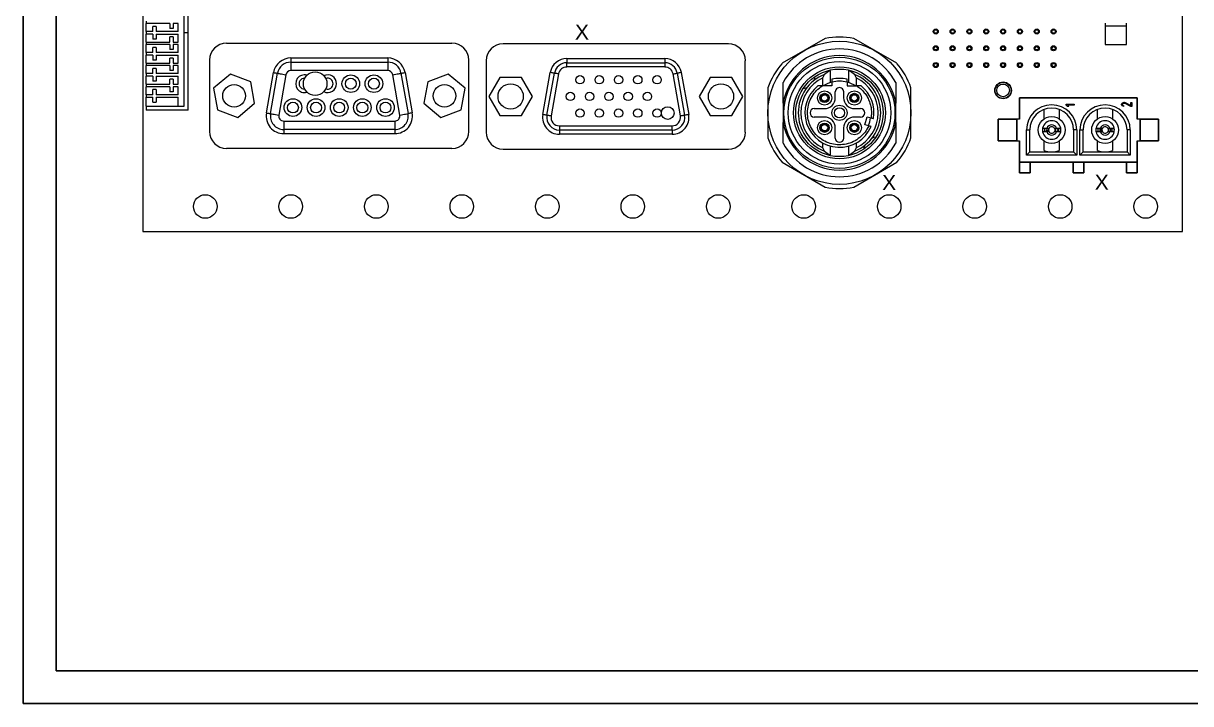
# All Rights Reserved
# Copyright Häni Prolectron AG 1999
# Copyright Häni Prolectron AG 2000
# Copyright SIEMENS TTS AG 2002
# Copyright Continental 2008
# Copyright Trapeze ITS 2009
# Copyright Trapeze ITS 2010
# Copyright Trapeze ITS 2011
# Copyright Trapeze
# Model space of a CAD drawing. Extents: x -194 to 239, y -574 to -265.
# Drawn here: x -194.3 to 20, y -573.6 to -448.8 of the extents above; entities that cross this region are included whole.
import ezdxf

# ---------------------------------------------------------------- set-up
doc = ezdxf.new("R2010")
doc.units = 0
doc.header["$LTSCALE"] = 0.5
doc.layers.get('0').update_dxf_attribs({"linetype": 'CONTINUOUS'})
doc.styles.get("Standard").update_dxf_attribs({"font": 'arial.ttf', "height": 3})

msp = doc.modelspace()

# ---------------------------------------------------------------- linework, layer by layer
for p, q in [((-194.26, -264.62), (-194.26, -573.62)), ((-188.26, -270.62), (-188.26, -567.62)), ((233.39, -567.62), (-188.26, -567.62)), ((239.39, -573.62), (-194.26, -573.62))]:
    msp.add_line(p, q)
at = {"color": 7, "linetype": 'Continuous', "lineweight": 5}
for p, q in [((-172.35, -288.61), (-172.35, -486.93)), ((18.54, -486.93), (18.54, -288.61)), ((-164.75, -450.49), (-164.75, -435.05)), ((-163.98, -450.49), (-163.98, -435.05)), ((-171.7, -448.33), (-171.7, -448.79)), ((-171.7, -450.26), (-171.7, -448.79)), ((-167.38, -448.79), (-171.7, -448.79)), ((-170.46, -450.26), (-170.46, -449.33)), ((-169.85, -449.33), (-170.46, -449.33)), ((-169.85, -449.33), (-169.85, -450.26)), ((-167.38, -448.79), (-167.38, -449.72)), ((-166.76, -449.72), (-167.38, -449.72)), ((-165.83, -448.79), (-166.76, -448.79)), ((-166.76, -448.79), (-166.76, -449.72)), ((-165.83, -450.26), (-165.83, -448.79)), ((4.31, -448.72), (4.31, -449.24)), ((4.31, -449.24), (4.31, -452.64)), ((4.31, -449.24), (8.23, -449.24)), ((8.23, -449.24), (8.23, -448.72)), ((8.23, -452.64), (8.23, -449.24)), ((-171.7, -450.26), (-171.7, -450.72)), ((-170.46, -450.26), (-171.7, -450.26)), ((-171.7, -452.19), (-171.7, -450.72)), ((-170.46, -450.72), (-171.7, -450.72)), ((-170.46, -450.72), (-170.46, -451.65)), ((-169.85, -451.65), (-170.46, -451.65)), ((-165.83, -450.26), (-169.85, -450.26)), ((-169.85, -450.72), (-165.83, -450.72)), ((-169.85, -450.72), (-169.85, -451.65)), ((-167.38, -452.19), (-167.38, -451.26)), ((-166.76, -451.26), (-167.38, -451.26)), ((-166.76, -451.26), (-166.76, -452.19)), ((-165.83, -452.19), (-165.83, -450.72)), ((-164.75, -463.93), (-164.75, -450.49)), ((-163.98, -450.49), (-164.75, -450.49)), ((-163.98, -464.7), (-163.98, -450.49)), ((-171.7, -452.19), (-171.7, -452.66)), ((-171.7, -452.19), (-167.38, -452.19)), ((-171.7, -454.12), (-171.7, -452.66)), ((-167.38, -452.66), (-171.7, -452.66)), ((-171.7, -454.12), (-171.7, -454.59)), ((-170.46, -454.12), (-171.7, -454.12)), ((-170.46, -454.12), (-170.46, -453.2)), ((-169.85, -453.2), (-170.46, -453.2)), ((-169.85, -453.2), (-169.85, -454.12)), ((-165.83, -454.12), (-169.85, -454.12)), ((-167.38, -452.66), (-167.38, -453.58)), ((-166.76, -453.58), (-167.38, -453.58)), ((-166.76, -452.19), (-165.83, -452.19)), ((-165.83, -452.66), (-166.76, -452.66)), ((-166.76, -452.66), (-166.76, -453.58)), ((-165.83, -454.12), (-165.83, -452.66)), ((-156.97, -452.4), (-115.58, -452.4)), ((-64.81, -452.52), (-106.21, -452.52)), ((4.31, -452.64), (8.23, -452.64)), ((-171.7, -456.05), (-171.7, -454.59)), ((-170.46, -454.59), (-171.7, -454.59)), ((-171.7, -456.05), (-171.7, -456.52)), ((-171.7, -456.05), (-167.38, -456.05)), ((-170.46, -454.59), (-170.46, -455.51)), ((-169.85, -455.51), (-170.46, -455.51)), ((-169.85, -454.59), (-165.83, -454.59)), ((-169.85, -454.59), (-169.85, -455.51)), ((-167.38, -456.05), (-167.38, -455.13)), ((-166.76, -455.13), (-167.38, -455.13)), ((-166.76, -455.13), (-166.76, -456.05)), ((-166.76, -456.05), (-165.83, -456.05)), ((-165.83, -456.05), (-165.83, -454.59)), ((-160.06, -455.49), (-160.06, -468.62)), ((-145.15, -455.11), (-145.15, -455.88)), ((-145.15, -455.11), (-127.37, -455.11)), ((-145.15, -455.88), (-145.15, -457.42)), ((-145.15, -455.88), (-127.37, -455.88)), ((-127.37, -455.11), (-127.37, -455.88)), ((-127.37, -455.88), (-127.37, -457.42)), ((-112.49, -468.62), (-112.49, -455.49)), ((-109.3, -455.61), (-109.3, -468.73)), ((-94.49, -455.22), (-94.49, -455.99)), ((-94.49, -455.22), (-76.52, -455.22)), ((-94.49, -456.76), (-94.49, -455.99)), ((-94.49, -455.99), (-76.52, -455.99)), ((-76.52, -455.22), (-76.52, -455.99)), ((-76.52, -455.99), (-76.52, -456.76)), ((-61.73, -468.73), (-61.73, -455.61)), ((-171.7, -457.98), (-171.7, -456.52)), ((-167.38, -456.52), (-171.7, -456.52)), ((-171.7, -457.98), (-171.7, -458.45)), ((-170.46, -457.98), (-171.7, -457.98)), ((-171.7, -459.91), (-171.7, -458.45)), ((-170.46, -458.45), (-171.7, -458.45)), ((-169.85, -457.06), (-170.46, -457.06)), ((-170.46, -457.98), (-170.46, -457.06)), ((-170.46, -458.45), (-170.46, -459.37)), ((-169.85, -457.06), (-169.85, -457.98)), ((-165.83, -457.98), (-169.85, -457.98)), ((-169.85, -458.45), (-165.83, -458.45)), ((-169.85, -458.45), (-169.85, -459.37)), ((-167.38, -456.52), (-167.38, -457.44)), ((-166.76, -457.44), (-167.38, -457.44)), ((-165.83, -456.52), (-166.76, -456.52)), ((-166.76, -456.52), (-166.76, -457.44)), ((-165.83, -457.98), (-165.83, -456.52)), ((-165.83, -459.91), (-165.83, -458.45)), ((-156.26, -458.1), (-159.34, -460.68)), ((-152.49, -459.48), (-156.26, -458.1)), ((-149.65, -465.2), (-148.34, -457.79)), ((-148.89, -465.33), (-147.58, -457.92)), ((-146.06, -458.19), (-147.37, -465.6)), ((-127.37, -457.42), (-145.15, -457.42)), ((-125.15, -465.6), (-126.46, -458.19)), ((-124.94, -457.92), (-123.63, -465.33)), ((-124.18, -457.79), (-122.87, -465.2)), ((-116.26, -458.1), (-120.03, -459.48)), ((-113.18, -460.68), (-116.26, -458.1)), ((-98.9, -465.49), (-97.54, -457.77)), ((-98.14, -465.63), (-96.78, -457.91)), ((-96.01, -458.04), (-97.38, -465.76)), ((-76.52, -456.76), (-94.49, -456.76)), ((-73.64, -465.76), (-75, -458.04)), ((-74.24, -457.91), (-72.88, -465.63)), ((-73.48, -457.77), (-72.12, -465.49)), ((-47.49, -458.75), (-47.22, -458.13)), ((-46.17, -457.46), (-46.15, -457.49)), ((-46.15, -457.49), (-46.15, -459.64)), ((-42.75, -457.49), (-42.73, -457.46)), ((-42.75, -459.64), (-42.75, -457.49)), ((-41.68, -458.13), (-41.41, -458.75)), ((-171.7, -459.91), (-171.7, -460.38)), ((-171.7, -459.91), (-167.38, -459.91)), ((-171.7, -461.85), (-171.7, -460.38)), ((-167.38, -460.38), (-171.7, -460.38)), ((-169.85, -459.37), (-170.46, -459.37)), ((-167.38, -459.91), (-167.38, -458.99)), ((-166.76, -458.99), (-167.38, -458.99)), ((-167.38, -460.38), (-167.38, -461.3)), ((-166.76, -458.99), (-166.76, -459.91)), ((-166.76, -459.91), (-165.83, -459.91)), ((-165.83, -460.38), (-166.76, -460.38)), ((-166.76, -460.38), (-166.76, -461.3)), ((-165.83, -461.85), (-165.83, -460.38)), ((-151.8, -463.43), (-152.49, -459.48)), ((-120.03, -459.48), (-120.72, -463.43)), ((-106.82, -458.69), (-108.83, -462.17)), ((-102.81, -458.69), (-106.82, -458.69)), ((-100.8, -462.17), (-102.81, -458.69)), ((-68.21, -458.69), (-70.21, -462.17)), ((-64.19, -458.69), (-68.21, -458.69)), ((-62.19, -462.17), (-64.19, -458.69)), ((-45.84, -460.24), (-47.61, -460.24)), ((-47.49, -460.24), (-47.49, -458.75)), ((-45.84, -459.48), (-45.84, -460.24)), ((-43.06, -459.48), (-43.06, -460.24)), ((-43.06, -460.24), (-41.28, -460.24)), ((-41.41, -458.75), (-41.41, -460.24)), ((-171.7, -461.85), (-171.7, -462.31)), ((-170.46, -461.85), (-171.7, -461.85)), ((-171.7, -463.93), (-171.7, -462.31)), ((-171.7, -462.31), (-170.46, -462.31)), ((-169.85, -460.92), (-170.46, -460.92)), ((-170.46, -461.85), (-170.46, -460.92)), ((-170.46, -463.24), (-170.46, -462.31)), ((-169.85, -460.92), (-169.85, -461.85)), ((-165.83, -461.85), (-169.85, -461.85)), ((-169.85, -462.31), (-165.83, -462.31)), ((-169.85, -462.31), (-169.85, -463.24)), ((-166.76, -461.3), (-167.38, -461.3)), ((-165.83, -463.93), (-165.83, -462.31)), ((-159.34, -460.68), (-158.64, -464.64)), ((-113.88, -464.64), (-113.18, -460.68)), ((-108.83, -462.17), (-106.82, -465.64)), ((-102.81, -465.64), (-100.8, -462.17)), ((-70.21, -462.17), (-68.21, -465.64)), ((-64.19, -465.64), (-62.19, -462.17)), ((-45.22, -462.4), (-45.22, -461.32)), ((-43.68, -461.32), (-43.68, -462.4)), ((-171.7, -463.93), (-164.75, -463.93)), ((-171.7, -463.93), (-171.7, -464.7)), ((-163.98, -464.7), (-171.7, -464.7)), ((-170.46, -463.24), (-169.85, -463.24)), ((-158.64, -464.64), (-154.87, -466.01)), ((-154.87, -466.01), (-151.8, -463.43)), ((-120.72, -463.43), (-117.65, -466.01)), ((-117.65, -466.01), (-113.88, -464.64)), ((-49.08, -464.41), (-47.23, -464.41)), ((-41.67, -464.41), (-40.59, -464.41)), ((-6.88, -466.3), (-6.88, -464.55)), ((-4.13, -464.55), (-4.13, -466.3)), ((-2.83, -463.79), (-2.83, -463.57)), ((-2.83, -463.57), (-1.38, -463.57)), ((-2.61, -464.02), (-2.83, -463.79)), ((-2.37, -464.02), (-2.61, -464.02)), ((-2.58, -463.79), (-2.37, -464.02)), ((-1.38, -463.79), (-2.58, -463.79)), ((-1.38, -463.57), (-1.38, -463.79)), ((2.93, -466.3), (2.93, -464.55)), ((5.68, -464.55), (5.68, -466.3)), ((7.31, -463.59), (7.35, -463.46)), ((7.31, -463.59), (7.31, -463.67)), ((7.35, -463.81), (7.31, -463.67)), ((7.35, -463.46), (7.43, -463.38)), ((7.43, -463.9), (7.35, -463.81)), ((7.43, -463.38), (7.6, -463.3)), ((7.6, -463.98), (7.43, -463.9)), ((7.55, -463.5), (7.51, -463.61)), ((7.51, -463.69), (7.51, -463.61)), ((7.51, -463.69), (7.55, -463.79)), ((7.55, -463.5), (7.64, -463.44)), ((7.64, -463.85), (7.55, -463.79)), ((7.6, -463.3), (7.76, -463.28)), ((7.76, -464), (7.6, -463.98)), ((7.76, -463.4), (7.64, -463.44)), ((7.64, -463.85), (7.76, -463.9)), ((7.84, -463.28), (7.76, -463.28)), ((7.76, -463.4), (7.84, -463.4)), ((7.76, -464), (7.76, -463.9)), ((7.84, -463.28), (8, -463.3)), ((8, -463.44), (7.84, -463.4)), ((8, -463.3), (8.12, -463.34)), ((9.01, -464.02), (8, -463.44)), ((8.12, -463.34), (9.01, -463.85)), ((9.01, -463.85), (9.01, -463.28)), ((9.01, -463.28), (9.21, -463.28)), ((9.21, -464.02), (9.01, -464.02)), ((9.21, -463.28), (9.21, -464.02)), ((-146.45, -466.69), (-146.45, -468.23)), ((-146.45, -466.69), (-126.07, -466.69)), ((-126.07, -466.69), (-126.07, -468.23)), ((-106.82, -465.64), (-102.81, -465.64)), ((-68.21, -465.64), (-64.19, -465.64)), ((-47.23, -465.95), (-49.08, -465.95)), ((-40.59, -465.95), (-41.67, -465.95)), ((-39.78, -467.37), (-39.34, -465.89)), ((-39.34, -465.89), (-38.65, -466.09)), ((-11.39, -466.37), (-11.91, -466.37)), ((10.72, -466.37), (10.19, -466.37)), ((-146.45, -468.23), (-146.45, -469.01)), ((-126.07, -468.23), (-146.45, -468.23)), ((-126.07, -469.01), (-146.45, -469.01)), ((-126.07, -468.23), (-126.07, -469.01)), ((-95.86, -467.58), (-95.86, -468.35)), ((-95.86, -467.58), (-75.16, -467.58)), ((-95.86, -468.35), (-95.86, -469.12)), ((-75.16, -468.35), (-95.86, -468.35)), ((-75.16, -469.12), (-95.86, -469.12)), ((-75.16, -468.35), (-75.16, -467.58)), ((-75.16, -468.35), (-75.16, -469.12)), ((-45.22, -469.81), (-45.22, -467.96)), ((-43.68, -467.96), (-43.68, -469.81)), ((-39.09, -467.57), (-39.78, -467.37)), ((-10.11, -468.33), (-9.52, -468.33)), ((-10.11, -472.94), (-10.11, -468.33)), ((-9.52, -472.35), (-9.52, -468.33)), ((-7.17, -467.99), (-6.4, -467.99)), ((-6.4, -467.99), (-5.98, -467.99)), ((-5.98, -468.67), (-6.4, -468.67)), ((-5.03, -467.99), (-4.61, -467.99)), ((-4.61, -468.67), (-5.03, -468.67)), ((-4.91, -468.29), (-4.77, -468.29)), ((-4.77, -468.37), (-4.91, -468.37)), ((-3.84, -468.67), (-4.61, -468.67)), ((-3.8, -468.33), (-3.84, -467.99)), ((-0.89, -468.33), (-1.48, -468.33)), ((-1.48, -468.33), (-1.48, -472.35)), ((-0.89, -468.33), (-0.89, -472.94)), ((-0.3, -468.33), (0.29, -468.33)), ((-0.3, -472.94), (-0.3, -468.33)), ((0.29, -472.35), (0.29, -468.33)), ((2.64, -467.99), (3.41, -467.99)), ((3.41, -467.99), (3.83, -467.99)), ((3.83, -468.67), (3.41, -468.67)), ((4.78, -467.99), (5.2, -467.99)), ((5.2, -468.67), (4.78, -468.67)), ((4.89, -468.3), (5.04, -468.3)), ((5.04, -468.37), (4.89, -468.37)), ((5.97, -468.67), (5.2, -468.67)), ((6.01, -468.33), (5.97, -467.99)), ((8.92, -468.33), (8.33, -468.33)), ((8.33, -468.33), (8.33, -472.35)), ((8.92, -468.33), (8.92, -472.94)), ((-47.49, -471.6), (-47.49, -470.73)), ((-46.15, -471.28), (-46.15, -472.87)), ((-42.75, -472.87), (-42.75, -471.28)), ((-41.41, -470.73), (-41.41, -471.6)), ((-11.91, -470.3), (-11.39, -470.3)), ((-6.88, -472.11), (-6.88, -470.37)), ((-4.13, -470.37), (-4.13, -472.11)), ((2.93, -472.11), (2.93, -470.37)), ((5.68, -470.37), (5.68, -472.11)), ((10.19, -470.3), (10.72, -470.3)), ((-115.58, -471.71), (-156.97, -471.71)), ((-106.21, -471.82), (-64.81, -471.82)), ((-47.22, -472.22), (-47.49, -471.6)), ((-46.15, -472.87), (-46.17, -472.9)), ((-42.73, -472.9), (-42.75, -472.87)), ((-41.41, -471.6), (-41.68, -472.22)), ((-10.11, -472.94), (-9.52, -472.35)), ((-0.89, -472.94), (-10.11, -472.94)), ((-9.52, -472.35), (-1.48, -472.35)), ((-1.48, -472.35), (-0.89, -472.94)), ((-0.3, -472.94), (0.29, -472.35)), ((8.92, -472.94), (-0.3, -472.94)), ((0.29, -472.35), (8.33, -472.35)), ((8.33, -472.35), (8.92, -472.94)), ((-172.35, -486.93), (18.54, -486.93))]:
    msp.add_line(p, q, dxfattribs=at)
at = {"color": 1, "linetype": 'Continuous', "lineweight": 5}
for p, q in [((-47.06, -451.52), (-54.97, -456.09)), ((-33.93, -456.09), (-41.84, -451.52)), ((-57.58, -460.61), (-57.58, -469.75)), ((-31.32, -469.75), (-31.32, -460.61)), ((-54.97, -474.26), (-47.06, -478.83)), ((-41.84, -478.83), (-33.93, -474.26))]:
    msp.add_line(p, q, dxfattribs=at)
at = {"color": 1, "linetype": 'Continuous', "lineweight": 30}
for p, q in [((-11.39, -466.37), (-11.39, -462.45)), ((10.19, -462.45), (-11.39, -462.45)), ((10.19, -466.37), (10.19, -462.45)), ((-11.91, -466.37), (-15.31, -466.37)), ((-15.31, -466.37), (-15.31, -470.3)), ((-11.91, -466.37), (-11.91, -470.3)), ((14.11, -466.37), (10.72, -466.37)), ((10.72, -470.3), (10.72, -466.37)), ((14.11, -470.3), (14.11, -466.37)), ((-15.31, -470.3), (-11.91, -470.3)), ((-11.39, -474.22), (-11.39, -470.3)), ((10.19, -474.22), (10.19, -470.3)), ((10.72, -470.3), (14.11, -470.3)), ((-11.39, -476.18), (-11.39, -474.22)), ((-11.39, -474.22), (10.19, -474.22)), ((-9.42, -474.22), (-9.42, -476.18)), ((-1.58, -476.18), (-1.58, -474.22)), ((0.38, -474.22), (0.38, -476.18)), ((8.23, -476.18), (8.23, -474.22)), ((10.19, -474.22), (10.19, -476.18)), ((-9.42, -476.18), (-11.39, -476.18)), ((0.38, -476.18), (-1.58, -476.18)), ((10.19, -476.18), (8.23, -476.18))]:
    msp.add_line(p, q, dxfattribs=at)
at = {"color": 7, "linetype": 'Continuous', "lineweight": 5, "flags": 128}
for points in [[(-148.34, -457.79), (-148.19, -457.81), (-148.05, -457.84), (-147.92, -457.86), (-147.8, -457.88), (-147.71, -457.9), (-147.64, -457.91), (-147.59, -457.92), (-147.58, -457.92)], [(-147.58, -457.92), (-147.55, -457.93), (-147.46, -457.94), (-147.32, -457.97), (-147.13, -458), (-146.9, -458.04), (-146.64, -458.09), (-146.36, -458.14), (-146.06, -458.19)], [(-126.46, -458.19), (-126.16, -458.14), (-125.88, -458.09), (-125.62, -458.04), (-125.38, -458), (-125.2, -457.97), (-125.05, -457.94), (-124.97, -457.93), (-124.94, -457.92)], [(-124.94, -457.92), (-124.92, -457.92), (-124.88, -457.91), (-124.81, -457.9), (-124.72, -457.88), (-124.6, -457.86), (-124.47, -457.84), (-124.33, -457.81), (-124.18, -457.79)], [(-96.78, -457.91), (-96.79, -457.9), (-96.83, -457.9), (-96.9, -457.88), (-97, -457.87), (-97.11, -457.85), (-97.24, -457.82), (-97.39, -457.8), (-97.54, -457.77)], [(-96.01, -458.04), (-96.16, -458.01), (-96.31, -457.99), (-96.44, -457.97), (-96.55, -457.95), (-96.65, -457.93), (-96.72, -457.92), (-96.76, -457.91), (-96.78, -457.91)], [(-73.48, -457.77), (-73.63, -457.8), (-73.77, -457.82), (-73.9, -457.85), (-74.02, -457.87), (-74.11, -457.88), (-74.18, -457.9), (-74.22, -457.9), (-74.24, -457.91)], [(-49.07, -459.19), (-48.98, -458.85), (-48.93, -458.51)], [(-51.11, -460.69), (-50.89, -460.67), (-50.44, -460.55)], [(-149.65, -465.2), (-149.5, -465.23), (-149.36, -465.25), (-149.23, -465.27), (-149.11, -465.3), (-149.02, -465.31), (-148.95, -465.32), (-148.9, -465.33), (-148.89, -465.33)], [(-148.89, -465.33), (-148.86, -465.34), (-148.77, -465.35), (-148.63, -465.38), (-148.44, -465.41), (-148.21, -465.45), (-147.95, -465.5), (-147.66, -465.55), (-147.37, -465.6)], [(-125.15, -465.6), (-124.86, -465.55), (-124.57, -465.5), (-124.31, -465.45), (-124.08, -465.41), (-123.89, -465.38), (-123.75, -465.35), (-123.66, -465.34), (-123.63, -465.33)], [(-98.14, -465.63), (-98.15, -465.63), (-98.19, -465.62), (-98.27, -465.61), (-98.36, -465.59), (-98.48, -465.57), (-98.61, -465.55), (-98.75, -465.52), (-98.9, -465.49)], [(-97.38, -465.76), (-97.52, -465.74), (-97.67, -465.71), (-97.8, -465.69), (-97.91, -465.67), (-98.01, -465.65), (-98.08, -465.64), (-98.12, -465.63), (-98.14, -465.63)], [(-72.88, -465.63), (-72.89, -465.63), (-72.93, -465.64), (-73.01, -465.65), (-73.1, -465.67), (-73.21, -465.69), (-73.35, -465.71), (-73.49, -465.74), (-73.64, -465.76)], [(-72.12, -465.49), (-72.26, -465.52), (-72.41, -465.55), (-72.54, -465.57), (-72.65, -465.59), (-72.75, -465.61), (-72.82, -465.62), (-72.86, -465.63), (-72.88, -465.63)], [(-7.17, -467.99), (-7.2, -468.33), (-7.17, -468.67)], [(-5.02, -467.99), (-4.98, -468.06), (-4.91, -468.29)], [(-4.91, -468.37), (-4.98, -468.6), (-5.02, -468.67)], [(-4.77, -468.33), (-4.82, -468.07), (-4.85, -467.99)], [(-4.85, -468.68), (-4.82, -468.6), (-4.77, -468.33)], [(-4.58, -467.99), (-4.57, -468.03), (-4.52, -468.33)], [(-4.52, -468.33), (-4.57, -468.64), (-4.58, -468.68)], [(2.64, -467.99), (2.61, -468.33), (2.64, -468.67)], [(4.79, -467.99), (4.83, -468.06), (4.89, -468.3)], [(4.89, -468.37), (4.83, -468.6), (4.79, -468.67)], [(5.04, -468.33), (4.99, -468.07), (4.96, -467.99)], [(4.96, -468.68), (4.99, -468.6), (5.04, -468.33)], [(5.23, -467.99), (5.24, -468.03), (5.29, -468.33)], [(5.29, -468.33), (5.24, -468.64), (5.23, -468.68)], [(-37.78, -469.66), (-38.23, -469.73), (-38.46, -469.8)]]:
    msp.add_lwpolyline(points, dxfattribs=at)
at = {"color": 7, "linetype": 'Continuous', "lineweight": 5}
for centre, radius in [((-26.78, -450.25), 0.463), ((-26.78, -450.25), 0.309), ((-23.69, -450.25), 0.463), ((-23.69, -450.25), 0.309), ((-20.6, -450.25), 0.463), ((-20.6, -450.25), 0.309), ((-17.51, -450.25), 0.463), ((-17.51, -450.25), 0.309), ((-14.42, -450.25), 0.463), ((-14.42, -450.25), 0.309), ((-11.33, -450.25), 0.463), ((-11.33, -450.25), 0.309), ((-8.24, -450.25), 0.463), ((-8.24, -450.25), 0.309), ((-5.15, -450.25), 0.463), ((-5.15, -450.25), 0.309), ((-26.78, -453.33), 0.463), ((-26.78, -453.33), 0.309), ((-23.69, -453.33), 0.463), ((-23.69, -453.33), 0.309), ((-20.6, -453.33), 0.463), ((-20.6, -453.33), 0.309), ((-17.51, -453.33), 0.463), ((-17.51, -453.33), 0.309), ((-14.42, -453.33), 0.463), ((-14.42, -453.33), 0.309), ((-11.33, -453.33), 0.463), ((-11.33, -453.33), 0.309), ((-8.24, -453.33), 0.463), ((-8.24, -453.33), 0.309), ((-5.15, -453.33), 0.463), ((-5.15, -453.33), 0.309), ((-44.45, -465.18), 9.42), ((-26.78, -456.42), 0.463), ((-26.78, -456.42), 0.309), ((-23.69, -456.42), 0.463), ((-23.69, -456.42), 0.309), ((-20.6, -456.42), 0.463), ((-20.6, -456.42), 0.309), ((-17.51, -456.42), 0.463), ((-17.51, -456.42), 0.309), ((-14.42, -456.42), 0.463), ((-14.42, -456.42), 0.309), ((-11.33, -456.42), 0.463), ((-11.33, -456.42), 0.309), ((-8.24, -456.42), 0.463), ((-8.24, -456.42), 0.309), ((-5.15, -456.42), 0.463), ((-5.15, -456.42), 0.309), ((-140.69, -459.82), 2.16), ((-134.15, -459.83), 1.62), ((-129.91, -459.83), 1.62), ((-92.08, -459.11), 0.772), ((-88.54, -459.11), 0.772), ((-85, -459.11), 0.772), ((-81.47, -459.11), 0.772), ((-77.93, -459.11), 0.772), ((-44.45, -465.18), 8.03), ((-155.57, -462.06), 2.09), ((-134.15, -459.83), 1), ((-129.91, -459.83), 1), ((-116.95, -462.06), 2.09), ((-104.81, -462.17), 2.32), ((-104.81, -462.17), 2.32), ((-66.2, -462.17), 2.32), ((-66.2, -462.17), 2.32), ((-14.42, -461.06), 1.54), ((-14.42, -461.06), 1.47), ((-14.42, -461.06), 1.16), ((-144.77, -464.21), 1.62), ((-140.53, -464.21), 1.62), ((-136.28, -464.21), 1.62), ((-132.03, -464.21), 1.62), ((-127.78, -464.21), 1.62), ((-93.85, -462.17), 0.772), ((-90.31, -462.17), 0.772), ((-86.77, -462.17), 0.772), ((-83.24, -462.17), 0.772), ((-79.7, -462.17), 0.772), ((-47.18, -462.45), 1.31), ((-47.18, -462.45), 0.85), ((-47.18, -462.45), 0.772), ((-47.18, -462.45), 0.594), ((-41.72, -462.45), 1.31), ((-41.72, -462.45), 0.85), ((-41.72, -462.45), 0.772), ((-41.72, -462.45), 0.594), ((-144.77, -464.21), 1), ((-140.53, -464.21), 1), ((-136.28, -464.21), 1), ((-132.03, -464.21), 1), ((-127.78, -464.21), 1), ((-92.08, -465.23), 0.772), ((-88.54, -465.23), 0.772), ((-85, -465.23), 0.772), ((-81.47, -465.23), 0.772), ((-77.93, -465.23), 0.772), ((-75.97, -465.23), 1.16), ((-47.18, -467.91), 1.31), ((-47.18, -467.91), 0.85), ((-41.72, -467.91), 1.31), ((-41.72, -467.91), 0.85), ((-5.5, -468.33), 2.46), ((4.31, -468.33), 2.46), ((-47.18, -467.91), 0.772), ((-47.18, -467.91), 0.594), ((-41.72, -467.91), 0.772), ((-41.72, -467.91), 0.594), ((-160.86, -482.37), 2.16), ((-145.17, -482.37), 2.16), ((-129.47, -482.37), 2.16), ((-113.78, -482.37), 2.16), ((-98.09, -482.37), 2.16), ((-82.39, -482.37), 2.16), ((-66.7, -482.37), 2.16), ((-51.01, -482.37), 2.16), ((-35.32, -482.37), 2.16), ((-19.62, -482.37), 2.16), ((-3.93, -482.37), 2.16), ((11.76, -482.37), 2.16)]:
    msp.add_circle(centre, radius, dxfattribs=at)
at = {"color": 1, "linetype": 'Continuous', "lineweight": 5}
for radius in [13.13, 10.19, 8.43, 1.39, 0.927]:
    msp.add_circle((-44.45, -465.18), radius, dxfattribs=at)
for start, end in [(79.1882, 100.8119), (139.1882, 160.8119), (19.1882, 40.8119), (199.1882, 220.8119), (319.1882, 340.8119), (259.1882, 280.8119)]:
    msp.add_arc((-44.45, -465.18), 13.9, start, end, dxfattribs=at)
at = {"color": 7, "linetype": 'Continuous', "lineweight": 5}
for centre, radius, start, end in [((-156.97, -455.49), 3.09, 90, 180), ((-115.58, -455.49), 3.09, 0, 90), ((-106.21, -455.61), 3.09, 90, 180), ((-64.81, -455.61), 3.09, 0, 90), ((-44.45, -465.18), 11.74, 28.1667, 151.8335), ((-145.15, -458.35), 3.24, 90, 170), ((-145.15, -458.35), 2.47, 90, 170), ((-127.37, -458.35), 3.24, 10, 90), ((-127.37, -458.35), 2.47, 10, 90), ((-94.49, -458.31), 3.09, 90, 170), ((-94.49, -458.31), 2.32, 90, 170), ((-76.52, -458.31), 3.09, 10, 90), ((-76.52, -458.31), 2.32, 10, 90), ((-44.45, -465.18), 10.5, 9.8383, 170.1619), ((-145.15, -458.35), 0.927, 90, 170), ((-142.65, -459.83), 1.62, 73.9122, 286.522), ((-138.4, -459.83), 1.62, 0, 115.3537), ((-127.37, -458.35), 0.927, 10, 90), ((-94.49, -458.31), 1.54, 90, 170), ((-76.52, -458.31), 1.54, 10, 90), ((-97.75, -326.83), 133.17, 279.8363, 280.1686), ((-44.45, -465.18), 7.57, 111.4619, 248.5382), ((-44.45, -465.18), 7.57, 291.4619, 68.5382), ((-142.65, -459.83), 1, 87.8928, 272.5415), ((-138.4, -459.83), 1.62, 244.2755, 0), ((-138.4, -459.83), 1, 249.7056, 0), ((-138.4, -459.83), 1, 0, 109.9236), ((-44.45, -465.18), 7.1, 115.3026, 244.6976), ((-44.45, -465.18), 6.33, 128.6948, 336.4954), ((-44.45, -465.18), 5.79, 103.8866, 121.424), ((-44.45, -465.18), 6.33, 77.3197, 102.6805), ((-44.45, -461.32), 0.772, 0.0001, 180.0001), ((-44.45, -465.18), 5.79, 58.5762, 76.1135), ((-44.45, -465.18), 7.1, 295.3026, 64.6976), ((-44.45, -465.18), 6.33, 350.5048, 51.3053), ((-47.23, -462.4), 2.01, 270.0001, 0.0001), ((-41.67, -462.4), 2.01, 180.0001, 270.0001), ((-49.08, -465.18), 0.772, 90.0001, 270.0001), ((-40.59, -465.18), 0.772, 270.0001, 90.0001), ((-5.5, -468.33), 4.61, 0, 180), ((-5.5, -468.33), 4.02, 0, 180), ((4.31, -468.33), 4.61, 0, 180), ((4.31, -468.33), 4.02, 0, 180), ((-146.45, -465.76), 3.24, 170, 270), ((-146.45, -465.76), 2.47, 170, 270), ((-146.45, -465.76), 0.927, 170, 270), ((-126.07, -465.76), 3.24, 270, 10), ((-126.07, -465.76), 2.47, 270, 10), ((-126.07, -465.76), 0.927, 270, 10), ((-30.7, -990.46), 533.29, 99.953, 100.036), ((-95.86, -466.03), 3.09, 170, 270), ((-95.86, -466.03), 2.32, 170, 270), ((-95.86, -466.03), 1.54, 170, 270), ((-75.16, -466.03), 3.09, 270, 10), ((-75.16, -466.03), 2.32, 270, 10), ((-75.16, -466.03), 1.54, 270, 10), ((-44.45, -465.18), 10.5, 189.8383, 350.1619), ((-47.23, -467.96), 2.01, 0.0001, 90.0001), ((-41.67, -467.96), 2.01, 90.0001, 180.0001), ((-44.45, -465.18), 5.79, 335.8378, 351.1623), ((-5.5, -468.33), 1.7, 11.537, 168.463), ((4.31, -468.33), 1.7, 11.537, 168.463), ((-156.97, -468.62), 3.09, 180, 270), ((-115.58, -468.62), 3.09, 270, 0), ((-106.21, -468.73), 3.09, 180, 270), ((-64.81, -468.73), 3.09, 270, 0), ((-5.5, -468.33), 1.7, 191.537, 348.463), ((-5.5, -468.33), 0.982, 159.163, 200.3466), ((-5.5, -468.33), 0.958, 20.7836, 159.2164), ((-5.5, -468.33), 0.958, 200.7836, 339.2164), ((-5.5, -468.33), 0.735, 151.8601, 207.6558), ((-5.5, -468.33), 0.588, 144.6515, 215.4372), ((-5.5, -468.33), 0.584, 35.6149, 144.3851), ((-5.5, -468.33), 0.584, 215.6149, 324.3851), ((4.31, -468.33), 1.7, 191.537, 348.463), ((4.31, -468.33), 0.982, 159.4733, 200.3466), ((4.31, -468.33), 0.958, 20.7836, 159.2164), ((4.31, -468.33), 0.958, 200.7836, 339.2164), ((4.31, -468.33), 0.735, 151.8601, 207.6558), ((4.31, -468.33), 0.588, 144.6496, 215.4369), ((4.31, -468.33), 0.584, 35.6149, 144.3851), ((4.31, -468.33), 0.584, 215.6149, 324.3851), ((-44.45, -465.18), 11.74, 208.1667, 331.8335), ((-44.45, -469.81), 0.772, 180.0001, 0.0001), ((-37.65, -471.97), 2.32, 159.6979, 176.7368), ((-5.5, -468.33), 4.02, 250.0105, 270), ((-5.5, -468.33), 4.02, 270, 289.9895), ((4.31, -468.33), 4.02, 250.0105, 270), ((4.31, -468.33), 4.02, 270, 289.9895)]:
    msp.add_arc(centre, radius, start, end, dxfattribs=at)
for centre, start_param, end_param in [((-41.37, -465.18), 2.101603, 2.236093), ((-47.52, -465.18), 0.9055, 1.03999), ((-41.37, -465.18), 4.047093, 4.181583), ((-47.52, -465.18), 5.243195, 5.377685)]:
    msp.add_ellipse(centre, major_axis=(9.47, 0), ratio=0.945797, start_param=start_param, end_param=end_param, dxfattribs=at)
for points, knots in [([(-54.8, -463.38), (-54.8, -462.74), (-54.8, -461.45), (-54.8, -460.25), (-54.8, -459.64)], [0, 0, 0, 0, 0.494915, 1, 1, 1, 1]), ([(-39.09, -467.57), (-39.29, -467.96), (-39.72, -468.76), (-40.69, -469.75), (-41.86, -470.51), (-43.18, -470.96), (-44.53, -471.1), (-45.87, -470.93), (-47.15, -470.45), (-48.31, -469.67), (-49.26, -468.63), (-49.92, -467.44), (-50.29, -466.14), (-50.36, -464.79), (-50.11, -463.42), (-49.53, -462.14), (-48.7, -461.03), (-47.97, -460.5), (-47.61, -460.24)], [0, 0, 0, 0, 0.060438, 0.123706, 0.188179, 0.252045, 0.313584, 0.373244, 0.435731, 0.500002, 0.564269, 0.626757, 0.686412, 0.747954, 0.81182, 0.876291, 0.939561, 1, 1, 1, 1]), ([(-47.61, -460.24), (-47.77, -460.24), (-47.99, -460.24), (-48.22, -460.24), (-48.33, -460.24), (-48.4, -460.24), (-48.4, -460.24), (-48.41, -460.24)], [0, 0, 0, 0, 0.468526, 0.629447, 0.79133, 0.903754, 1, 1, 1, 1]), ([(-45.84, -459), (-45.84, -459), (-45.84, -459.01), (-45.84, -459.09), (-45.84, -459.21), (-45.84, -459.34), (-45.84, -459.44), (-45.84, -459.48)], [0, 0, 0, 0, 0.207831, 0.41563, 0.625559, 0.840345, 1, 1, 1, 1]), ([(-45.84, -459.48), (-45.38, -459.39), (-44.45, -459.23), (-43.52, -459.39), (-43.06, -459.48)], [0, 0, 0, 0, 0.500016, 1, 1, 1, 1]), ([(-43.06, -459.48), (-43.06, -459.42), (-43.06, -459.31), (-43.06, -459.17), (-43.06, -459.06), (-43.06, -459.01), (-43.06, -459), (-43.06, -459)], [0, 0, 0, 0, 0.222315, 0.44465, 0.663589, 0.876843, 1, 1, 1, 1]), ([(-41.28, -460.24), (-41.06, -460.39), (-40.6, -460.71), (-40.01, -461.31), (-39.49, -462), (-39.08, -462.76), (-38.78, -463.58), (-38.61, -464.42), (-38.55, -465.26), (-38.62, -465.81), (-38.65, -466.09)], [0, 0, 0, 0, 0.122416, 0.244666, 0.372391, 0.499997, 0.627719, 0.75533, 0.877635, 1, 1, 1, 1]), ([(-40.49, -460.24), (-40.49, -460.24), (-40.5, -460.24), (-40.58, -460.24), (-40.72, -460.24), (-40.97, -460.24), (-41.17, -460.24), (-41.28, -460.24)], [0, 0, 0, 0, 0.113648, 0.226614, 0.394976, 0.661078, 1, 1, 1, 1]), ([(-34.1, -459.64), (-34.1, -460.24), (-34.1, -461.44), (-34.1, -462.73), (-34.1, -463.38)], [0, 0, 0, 0, 0.49583, 1, 1, 1, 1]), ([(-54.8, -463.38), (-54.8, -463.89), (-54.8, -464.93), (-54.8, -466.13), (-54.8, -466.81), (-54.8, -466.97)], [0, 0, 0, 0, 0.427868, 0.865194, 1, 1, 1, 1]), ([(-34.1, -466.97), (-34.1, -466.46), (-34.1, -465.43), (-34.1, -464.22), (-34.1, -463.54), (-34.1, -463.38)], [0, 0, 0, 0, 0.427868, 0.865194, 1, 1, 1, 1]), ([(-54.8, -470.72), (-54.8, -470.12), (-54.8, -468.91), (-54.8, -467.62), (-54.8, -466.97)], [0, 0, 0, 0, 0.495841, 1, 1, 1, 1]), ([(-38.65, -466.09), (-38.6, -466.1), (-38.5, -466.13), (-38.36, -466.17), (-38.26, -466.2), (-38.21, -466.22), (-38.2, -466.22), (-38.2, -466.22)], [0, 0, 0, 0, 0.216963, 0.433927, 0.649868, 0.864231, 1, 1, 1, 1]), ([(-34.1, -466.97), (-34.1, -467.61), (-34.1, -468.9), (-34.1, -470.11), (-34.1, -470.72)], [0, 0, 0, 0, 0.494893, 1, 1, 1, 1]), ([(-38.64, -467.7), (-38.65, -467.7), (-38.66, -467.7), (-38.73, -467.68), (-38.84, -467.64), (-38.97, -467.61), (-39.06, -467.58), (-39.09, -467.57)], [0, 0, 0, 0, 0.212602, 0.425184, 0.638421, 0.85326, 1, 1, 1, 1]), ([(-7.17, -467.99), (-7.17, -468.02), (-7.18, -468.08), (-7.2, -468.2), (-7.2, -468.29), (-7.2, -468.33)], [0, 0, 0, 0, 0.281706, 0.640785, 1, 1, 1, 1]), ([(-7.2, -468.33), (-7.2, -468.38), (-7.2, -468.47), (-7.18, -468.59), (-7.17, -468.65), (-7.16, -468.68)], [0, 0, 0, 0, 0.356336, 0.712538, 1, 1, 1, 1]), ([(-6.4, -468.67), (-6.55, -468.67), (-6.81, -468.67), (-7.06, -468.67), (-7.17, -468.67)], [0, 0, 0, 0, 0.595817, 1, 1, 1, 1]), ([(-6.76, -467.99), (-6.77, -468.02), (-6.78, -468.08), (-6.8, -468.2), (-6.81, -468.29), (-6.81, -468.33)], [0, 0, 0, 0, 0.281745, 0.640843, 1, 1, 1, 1]), ([(-6.81, -468.33), (-6.81, -468.38), (-6.8, -468.47), (-6.78, -468.59), (-6.77, -468.65), (-6.76, -468.67)], [0, 0, 0, 0, 0.359143, 0.718441, 1, 1, 1, 1]), ([(-4.61, -467.99), (-4.45, -467.99), (-4.19, -467.99), (-3.94, -467.99), (-3.84, -467.99)], [0, 0, 0, 0, 0.595817, 1, 1, 1, 1]), ([(-4.19, -468.33), (-4.2, -468.29), (-4.2, -468.2), (-4.22, -468.08), (-4.23, -468.02), (-4.24, -467.99)], [0, 0, 0, 0, 0.359149, 0.718252, 1, 1, 1, 1]), ([(-4.24, -468.67), (-4.23, -468.65), (-4.22, -468.59), (-4.2, -468.47), (-4.2, -468.38), (-4.19, -468.33)], [0, 0, 0, 0, 0.281562, 0.640865, 1, 1, 1, 1]), ([(-3.8, -468.33), (-3.8, -468.29), (-3.81, -468.2), (-3.82, -468.08), (-3.83, -468.02), (-3.84, -467.99)], [0, 0, 0, 0, 0.355837, 0.711539, 1, 1, 1, 1]), ([(-3.84, -468.67), (-3.83, -468.65), (-3.82, -468.59), (-3.81, -468.47), (-3.8, -468.38), (-3.8, -468.33)], [0, 0, 0, 0, 0.281706, 0.640785, 1, 1, 1, 1]), ([(2.64, -467.99), (2.64, -468.02), (2.63, -468.08), (2.61, -468.2), (2.61, -468.29), (2.61, -468.33)], [0, 0, 0, 0, 0.28171, 0.64077, 1, 1, 1, 1]), ([(2.61, -468.33), (2.61, -468.38), (2.61, -468.47), (2.63, -468.59), (2.64, -468.65), (2.64, -468.68)], [0, 0, 0, 0, 0.35634, 0.71251, 1, 1, 1, 1]), ([(3.41, -468.67), (3.26, -468.67), (3, -468.67), (2.74, -468.67), (2.64, -468.67)], [0, 0, 0, 0, 0.595817, 1, 1, 1, 1]), ([(3.05, -467.99), (3.04, -468.02), (3.02, -468.08), (3, -468.2), (3, -468.29), (3, -468.33)], [0, 0, 0, 0, 0.281748, 0.640851, 1, 1, 1, 1]), ([(3, -468.33), (3, -468.38), (3, -468.47), (3.02, -468.59), (3.04, -468.65), (3.05, -468.67)], [0, 0, 0, 0, 0.359135, 0.718438, 1, 1, 1, 1]), ([(5.2, -467.99), (5.36, -467.99), (5.62, -467.99), (5.87, -467.99), (5.97, -467.99)], [0, 0, 0, 0, 0.595817, 1, 1, 1, 1]), ([(5.61, -468.33), (5.61, -468.29), (5.61, -468.2), (5.59, -468.08), (5.57, -468.02), (5.57, -467.99)], [0, 0, 0, 0, 0.359173, 0.718286, 1, 1, 1, 1]), ([(5.57, -468.67), (5.57, -468.65), (5.59, -468.59), (5.61, -468.47), (5.61, -468.38), (5.61, -468.33)], [0, 0, 0, 0, 0.281528, 0.640842, 1, 1, 1, 1]), ([(6.01, -468.33), (6, -468.29), (6, -468.2), (5.99, -468.08), (5.98, -468.02), (5.97, -467.99)], [0, 0, 0, 0, 0.355834, 0.711508, 1, 1, 1, 1]), ([(5.97, -468.67), (5.98, -468.65), (5.99, -468.59), (6, -468.47), (6, -468.38), (6.01, -468.33)], [0, 0, 0, 0, 0.281737, 0.640788, 1, 1, 1, 1])]:
    msp.add_open_spline(points, degree=3, knots=knots, dxfattribs=at)

# ---------------------------------------------------------------- texts
at = {"color": 1, "lineweight": 5, "char_height": 2.76, "attachment_point": 1}
for heights, insert in [([2.82], (-93, -448.97)), ([0], (-36.62, -476.59)), ([0], (2.41, -476.53))]:
    msp.add_mtext_dynamic_manual_height_columns('X', width=10, gutter_width=15, heights=heights, dxfattribs=dict(at, insert=insert))

doc.saveas('drawing.dxf')
